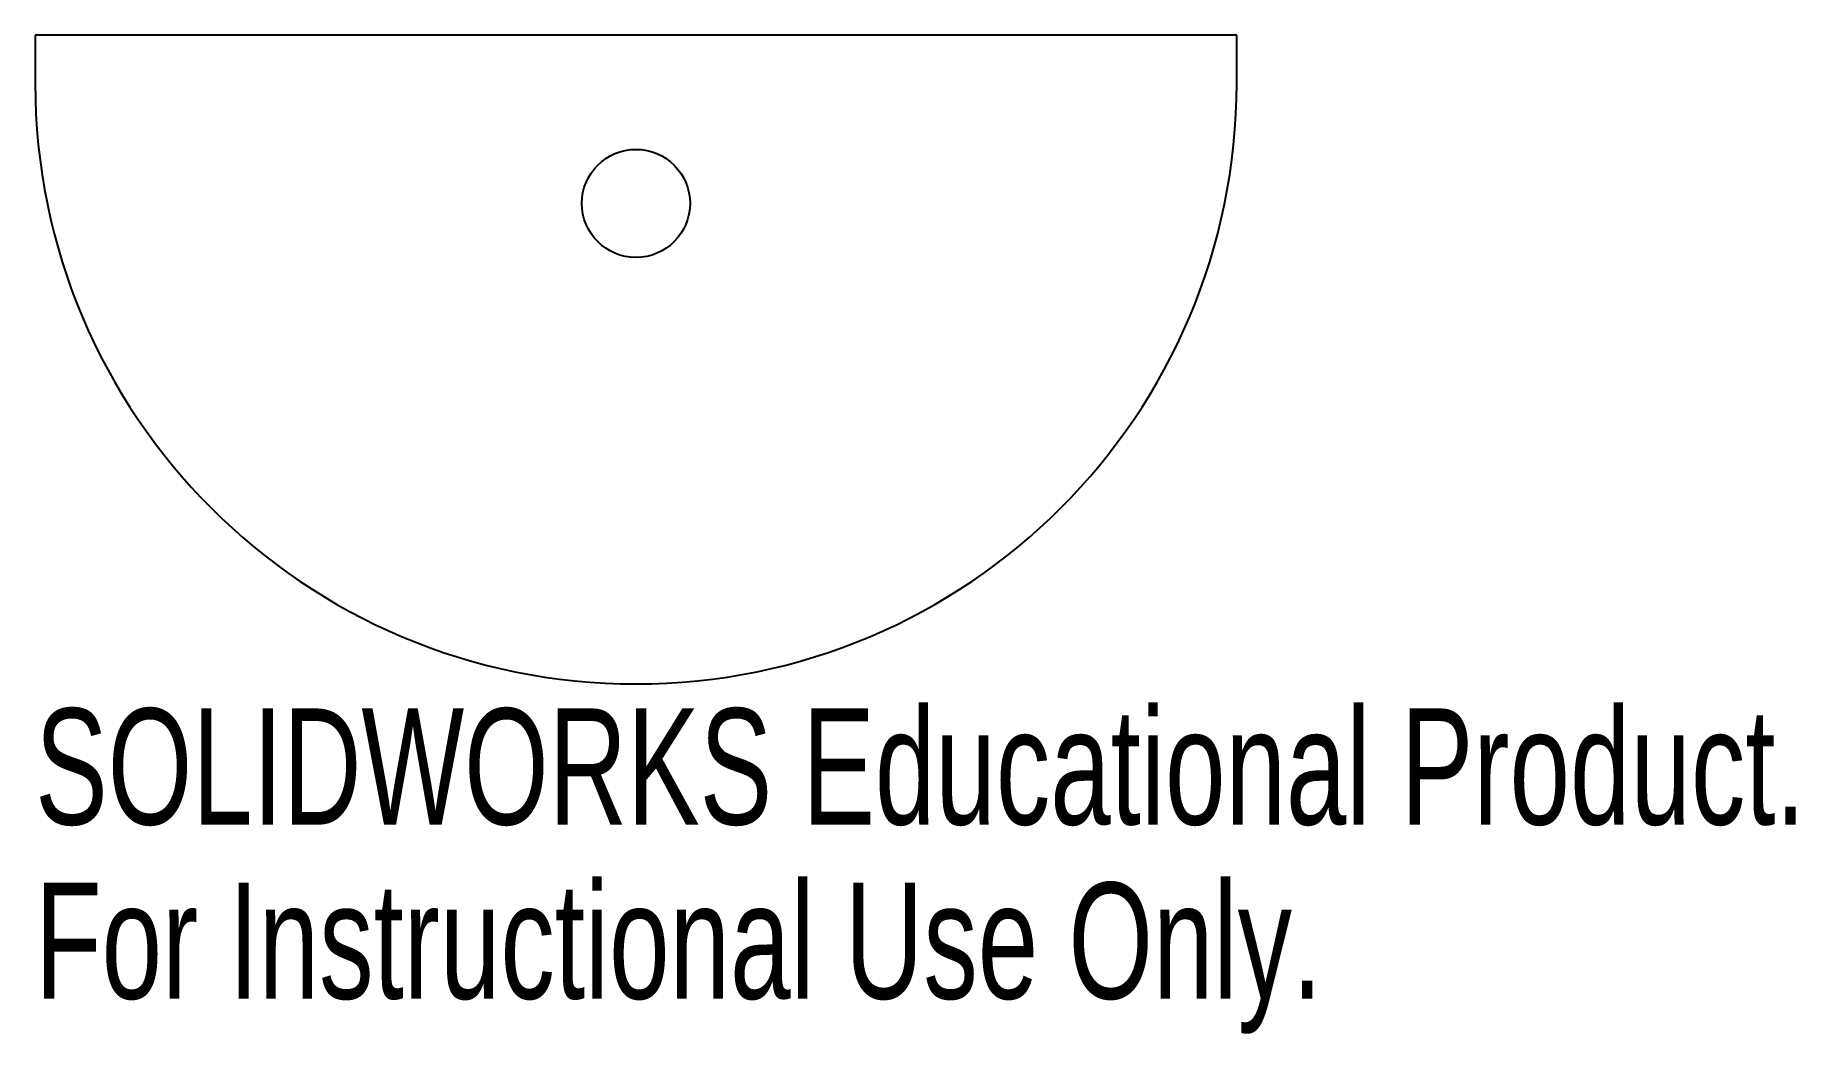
# Model space of a CAD drawing. Header units: millimetres. Extents: x 0 to 73.3, y -14.6 to 27.
import ezdxf

# ---------------------------------------------------------------- set-up
doc = ezdxf.new("R2010")
doc.units = ezdxf.units.MM
doc.styles.add('SLDTEXTSTYLE0', font='TXT', dxfattribs={"width": 0.7})

msp = doc.modelspace()

# ---------------------------------------------------------------- linework, layer by layer
at = {"color": 7, "linetype": 'Continuous', "lineweight": 25}
for p, q in [((50, 27), (0, 27)), ((0, 27), (0, 25)), ((50, 25), (50, 27))]:
    msp.add_line(p, q, dxfattribs=at)
msp.add_circle((25, 20), 2.25, dxfattribs=at)
msp.add_arc((25, 25), 25, 180, 0, dxfattribs=at)

# ---------------------------------------------------------------- texts
at = {"color": 7, "linetype": 'Continuous', "char_height": 4.83362, "attachment_point": 1, "style": 'SLDTEXTSTYLE0'}
for s, insert in [('SOLIDWORKS Educational Product.', (0, -1.02)), ('For Instructional Use Only.', (0, -8.27))]:
    msp.add_mtext(s, dxfattribs=dict(at, insert=insert))

doc.saveas('drawing.dxf')
